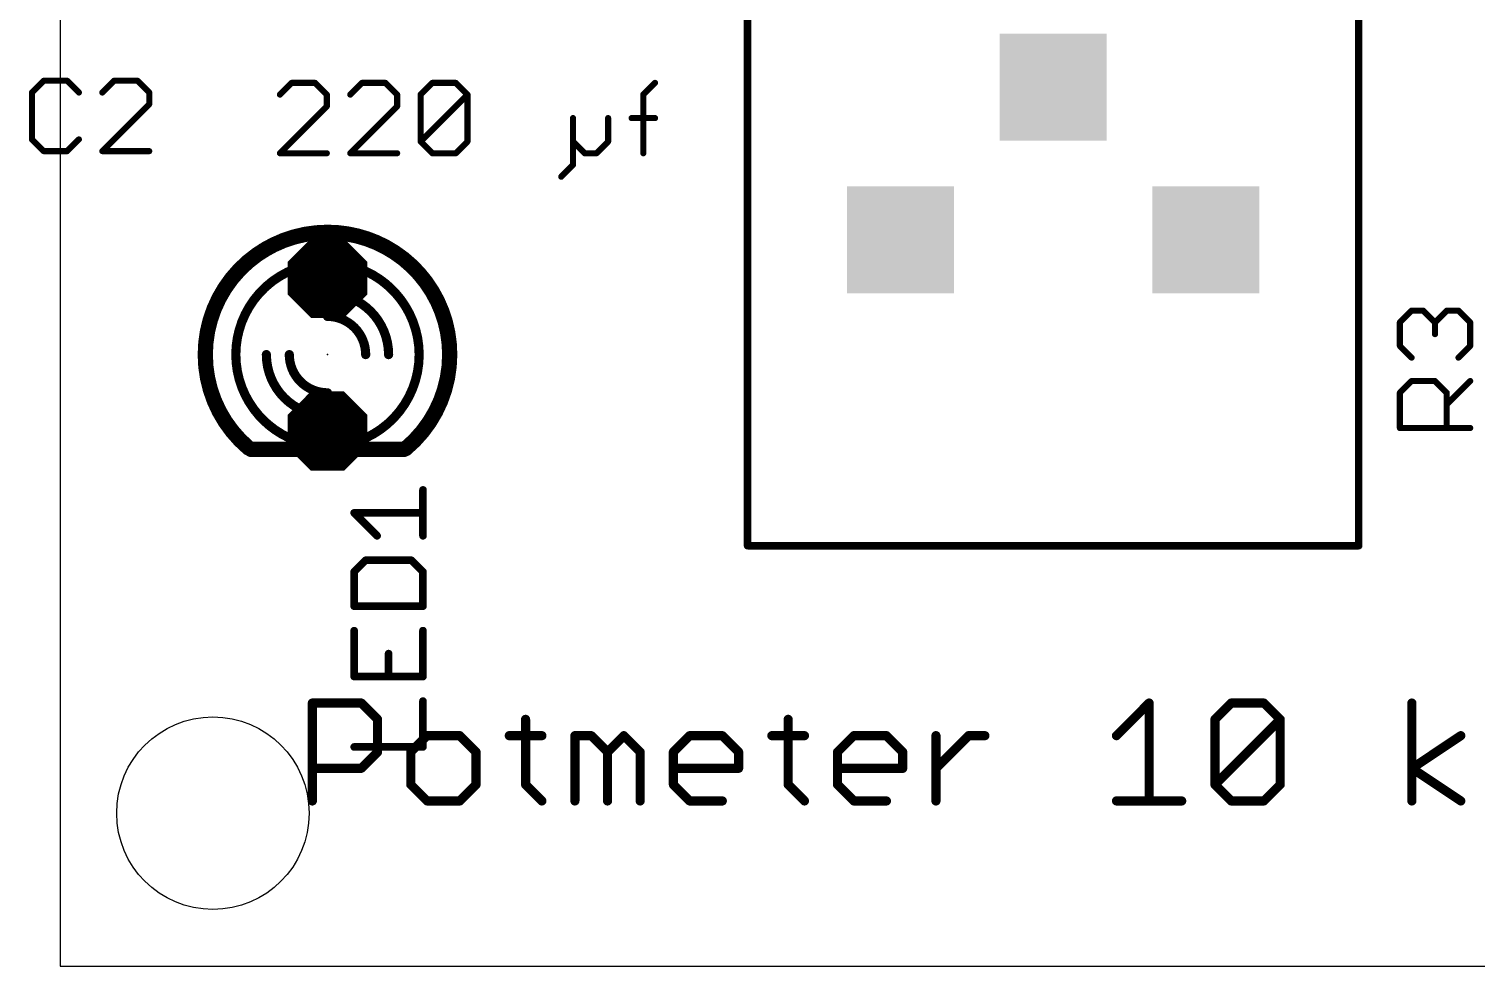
# Model space of a CAD drawing. Extents: x -3.9 to 50, y 0 to 50.9.
# Drawn here: x -0.52 to 23.54, y 0 to 15.57 of the extents above; entities that cross this region are included whole.
import ezdxf

# ---------------------------------------------------------------- set-up
doc = ezdxf.new("R2010")
doc.units = 0
for name, color, linetype in [('17', 82, 'CONTINUOUS'), ('20', 7, 'CONTINUOUS'), ('21', 253, 'CONTINUOUS'), ('23', 7, 'CONTINUOUS'), ('25', 253, 'CONTINUOUS'), ('27', 253, 'CONTINUOUS'), ('51', 253, 'CONTINUOUS')]:
    doc.layers.add(name, color=color, linetype=linetype)

# ---------------------------------------------------------------- blocks, each defined once
blk = doc.blocks.new('OCTAGONP')
at = {"const_width": 0.5}
blk.add_lwpolyline([(-0.25, -0.1036), (-0.25, 0.1036), (-0.1036, 0.25), (0.1036, 0.25), (0.25, 0.1036), (0.25, -0.1036), (0.1036, -0.25), (-0.1036, -0.25), (-0.25, -0.1036), (-0.25, 0.1036)], dxfattribs=at)
blk = doc.blocks.new('SQUAREP')
blk.add_solid([(-0.5, -0.5), (0.5, -0.5), (-0.5, 0.5), (0.5, 0.5)])

msp = doc.modelspace()

# ---------------------------------------------------------------- linework, layer by layer
at = {"layer": '20'}
for p, q in [((0, 49.52), (0, 0)), ((0, 0), (48.565, 0))]:
    msp.add_line(p, q, dxfattribs=at)
msp.add_circle((2.54, 2.54), 1.6, dxfattribs=at)
at = {"layer": '21'}
for points, const_width in [([(11.43, 17.145), (11.43, 6.985)], 0.127), ([(21.59, 6.985), (21.59, 17.145)], 0.127), ([(11.43, 6.985), (21.59, 6.985)], 0.127), ([(4.1931, 2.7432), (4.1931, 4.3702)], 0.1524), ([(4.1931, 4.3702), (5.0066, 4.3702)], 0.1524), ([(5.0066, 4.3702), (5.2778, 4.099)], 0.1524), ([(17.5632, 3.8279), (18.1056, 4.3702)], 0.1524), ([(18.1056, 4.3702), (18.1056, 2.7432)], 0.1524), ([(19.2004, 4.099), (19.4716, 4.3702)], 0.1524), ([(19.4716, 4.3702), (20.0139, 4.3702)], 0.1524), ([(20.0139, 4.3702), (20.2851, 4.099)], 0.1524), ([(22.4747, 2.7432), (22.4747, 4.3702)], 0.1524), ([(5.2778, 4.099), (5.2778, 3.5567)], 0.1524), ([(7.7386, 4.099), (7.7386, 3.0144)], 0.1524), ([(12.1044, 4.099), (12.1044, 3.0144)], 0.1524), ([(19.2004, 3.0144), (19.2004, 4.099)], 0.1524), ([(19.2004, 3.0144), (20.2851, 4.099)], 0.1524), ([(20.2851, 4.099), (20.2851, 3.0144)], 0.1524), ([(6.1015, 3.8279), (5.8303, 3.5567)], 0.1524), ([(6.6438, 3.8279), (6.1015, 3.8279)], 0.1524), ([(6.9149, 3.5567), (6.6438, 3.8279)], 0.1524), ([(7.4674, 3.8279), (8.0098, 3.8279)], 0.1524), ([(8.5589, 2.7432), (8.5589, 3.8279)], 0.1524), ([(8.5589, 3.8279), (8.83, 3.8279)], 0.1524), ([(8.83, 3.8279), (9.1012, 3.5567)], 0.1524), ([(9.1012, 3.5567), (9.3724, 3.8279)], 0.1524), ([(9.3724, 3.8279), (9.6435, 3.5567)], 0.1524), ([(10.196, 3.5567), (10.4672, 3.8279)], 0.1524), ([(10.4672, 3.8279), (11.0095, 3.8279)], 0.1524), ([(11.0095, 3.8279), (11.2807, 3.5567)], 0.1524), ([(11.8332, 3.8279), (12.3755, 3.8279)], 0.1524), ([(12.9246, 3.5567), (13.1958, 3.8279)], 0.1524), ([(13.1958, 3.8279), (13.7381, 3.8279)], 0.1524), ([(13.7381, 3.8279), (14.0093, 3.5567)], 0.1524), ([(14.5618, 2.7432), (14.5618, 3.8279)], 0.1524), ([(14.5618, 3.2855), (15.1041, 3.8279)], 0.1524), ([(15.1041, 3.8279), (15.3753, 3.8279)], 0.1524), ([(22.4747, 3.2855), (23.2882, 3.8279)], 0.1524), ([(5.2778, 3.5567), (5.0066, 3.2855)], 0.1524), ([(5.8303, 3.5567), (5.8303, 3.0144)], 0.1524), ([(6.9149, 3.0144), (6.9149, 3.5567)], 0.1524), ([(9.1012, 3.5567), (9.1012, 2.7432)], 0.1524), ([(9.6435, 3.5567), (9.6435, 2.7432)], 0.1524), ([(10.196, 3.0144), (10.196, 3.5567)], 0.1524), ([(11.2807, 3.5567), (11.2807, 3.2855)], 0.1524), ([(12.9246, 3.0144), (12.9246, 3.5567)], 0.1524), ([(14.0093, 3.5567), (14.0093, 3.2855)], 0.1524), ([(5.0066, 3.2855), (4.1931, 3.2855)], 0.1524), ([(11.2807, 3.2855), (10.196, 3.2855)], 0.1524), ([(14.0093, 3.2855), (12.9246, 3.2855)], 0.1524), ([(23.2882, 2.7432), (22.4747, 3.2855)], 0.1524), ([(5.8303, 3.0144), (6.1015, 2.7432)], 0.1524), ([(6.6438, 2.7432), (6.9149, 3.0144)], 0.1524), ([(7.7386, 3.0144), (8.0098, 2.7432)], 0.1524), ([(10.4672, 2.7432), (10.196, 3.0144)], 0.1524), ([(12.1044, 3.0144), (12.3755, 2.7432)], 0.1524), ([(13.1958, 2.7432), (12.9246, 3.0144)], 0.1524), ([(19.4716, 2.7432), (19.2004, 3.0144)], 0.1524), ([(20.2851, 3.0144), (20.0139, 2.7432)], 0.1524), ([(6.1015, 2.7432), (6.6438, 2.7432)], 0.1524), ([(11.0095, 2.7432), (10.4672, 2.7432)], 0.1524), ([(13.7381, 2.7432), (13.1958, 2.7432)], 0.1524), ([(17.5632, 2.7432), (18.6479, 2.7432)], 0.1524), ([(20.0139, 2.7432), (19.4716, 2.7432)], 0.1524)]:
    msp.add_lwpolyline(points, dxfattribs=dict(at, const_width=const_width))
for points, const_width in [([(3.4368, 11.9243, 0.2691), (2.413, 10.16)], 0.254), ([(3.4683, 11.8692, 1), (3.4053, 11.9794)], 0.127), ([(6.477, 10.16, 0.277), (5.4012, 11.9529)], 0.254), ([(5.4311, 12.0089, 1), (5.3713, 11.8969)], 0.127), ([(3.5094, 11.363, 0.2315), (2.921, 10.16)], 0.1524), ([(3.5328, 11.3329, 1), (3.486, 11.3931)], 0.0762), ([(5.969, 10.16, 0.2361), (5.3594, 11.3792)], 0.1524), ([(5.3823, 11.4097, 1), (5.3365, 11.3487)], 0.0762), ([(2.413, 10.16, 0.2206), (3.1324, 8.6088)], 0.254), ([(2.4765, 10.16, 1), (2.3495, 10.16)], 0.127), ([(2.3495, 10.16, 1), (2.4765, 10.16)], 0.127), ([(2.921, 10.16, 0.2315), (3.5094, 8.957)], 0.1524), ([(2.9591, 10.16, 1), (2.8829, 10.16)], 0.0762), ([(2.8829, 10.16, 1), (2.9591, 10.16)], 0.0762), ([(5.3308, 8.9199, 0.2422), (5.969, 10.16)], 0.1524), ([(5.7459, 8.599, 0.2226), (6.477, 10.16)], 0.254), ([(6.0071, 10.16, 1), (5.9309, 10.16)], 0.0762), ([(5.9309, 10.16, 1), (6.0071, 10.16)], 0.0762), ([(6.5405, 10.16, 1), (6.4135, 10.16)], 0.127), ([(6.4135, 10.16, 1), (6.5405, 10.16)], 0.127), ([(3.486, 8.9269, 1), (3.5328, 8.9871)], 0.0762), ([(5.3087, 8.9509, 1), (5.3529, 8.8889)], 0.0762), ([(3.0914, 8.5603, 1), (3.1734, 8.6573)], 0.127), ([(5.7052, 8.6478, 1), (5.7866, 8.5502)], 0.127), ([(11.3982, 6.985, 1), (11.4618, 6.985)], 0.0635), ([(11.43, 7.0168, 1), (11.43, 6.9533)], 0.0635), ([(21.5583, 6.985, 1), (21.6217, 6.985)], 0.0635), ([(21.59, 6.9533, 1), (21.59, 7.0168)], 0.0635), ([(4.2312, 4.3702, 1), (4.155, 4.3702)], 0.0762), ([(4.1931, 4.4083, 1), (4.1931, 4.3321)], 0.0762), ([(5.0336, 4.3971, 1), (4.9797, 4.3432)], 0.0762), ([(5.0066, 4.3321, 1), (5.0066, 4.4083)], 0.0762), ([(18.1437, 4.3702, 1), (18.0675, 4.3702)], 0.0762), ([(18.1325, 4.3432, 1), (18.0786, 4.3971)], 0.0762), ([(19.4716, 4.4083, 1), (19.4716, 4.3321)], 0.0762), ([(19.4985, 4.3432, 1), (19.4446, 4.3971)], 0.0762), ([(20.0408, 4.3971, 1), (19.987, 4.3432)], 0.0762), ([(20.0139, 4.3321, 1), (20.0139, 4.4083)], 0.0762), ([(22.5128, 4.3702, 1), (22.4366, 4.3702)], 0.0762), ([(5.3159, 4.099, 1), (5.2397, 4.099)], 0.0762), ([(5.2509, 4.0721, 1), (5.3047, 4.126)], 0.0762), ([(7.7767, 4.099, 1), (7.7005, 4.099)], 0.0762), ([(12.1425, 4.099, 1), (12.0663, 4.099)], 0.0762), ([(19.2385, 4.099, 1), (19.1623, 4.099)], 0.0762), ([(19.1735, 4.126, 1), (19.2273, 4.0721)], 0.0762), ([(20.3232, 4.099, 1), (20.247, 4.099)], 0.0762), ([(20.312, 4.0721, 1), (20.2581, 4.126)], 0.0762), ([(20.2581, 4.0721, 1), (20.312, 4.126)], 0.0762), ([(6.1015, 3.866, 1), (6.1015, 3.7898)], 0.0762), ([(6.1284, 3.8009, 1), (6.0745, 3.8548)], 0.0762), ([(6.6707, 3.8548, 1), (6.6168, 3.8009)], 0.0762), ([(6.6438, 3.7898, 1), (6.6438, 3.866)], 0.0762), ([(7.4674, 3.866, 1), (7.4674, 3.7898)], 0.0762), ([(8.0098, 3.7898, 1), (8.0098, 3.866)], 0.0762), ([(8.597, 3.8279, 1), (8.5208, 3.8279)], 0.0762), ([(8.5589, 3.866, 1), (8.5589, 3.7898)], 0.0762), ([(8.857, 3.8548, 1), (8.8031, 3.8009)], 0.0762), ([(8.83, 3.7898, 1), (8.83, 3.866)], 0.0762), ([(9.3993, 3.8548, 1), (9.3454, 3.8009)], 0.0762), ([(9.3993, 3.8009, 1), (9.3454, 3.8548)], 0.0762), ([(10.4672, 3.866, 1), (10.4672, 3.7898)], 0.0762), ([(10.4941, 3.8009, 1), (10.4403, 3.8548)], 0.0762), ([(11.0365, 3.8548, 1), (10.9826, 3.8009)], 0.0762), ([(11.0095, 3.7898, 1), (11.0095, 3.866)], 0.0762), ([(11.8332, 3.866, 1), (11.8332, 3.7898)], 0.0762), ([(12.3755, 3.7898, 1), (12.3755, 3.866)], 0.0762), ([(13.1958, 3.866, 1), (13.1958, 3.7898)], 0.0762), ([(13.2227, 3.8009, 1), (13.1689, 3.8548)], 0.0762), ([(13.7651, 3.8548, 1), (13.7112, 3.8009)], 0.0762), ([(13.7381, 3.7898, 1), (13.7381, 3.866)], 0.0762), ([(14.5999, 3.8279, 1), (14.5237, 3.8279)], 0.0762), ([(15.1041, 3.866, 1), (15.1041, 3.7898)], 0.0762), ([(15.1311, 3.8009, 1), (15.0772, 3.8548)], 0.0762), ([(15.3753, 3.7898, 1), (15.3753, 3.866)], 0.0762), ([(17.5363, 3.8548, 1), (17.5902, 3.8009)], 0.0762), ([(23.3093, 3.7962, 1), (23.2671, 3.8596)], 0.0762), ([(5.3047, 3.5298, 1), (5.2508, 3.5836)], 0.0762), ([(5.8684, 3.5567, 1), (5.7922, 3.5567)], 0.0762), ([(5.8033, 3.5836, 1), (5.8572, 3.5298)], 0.0762), ([(6.953, 3.5567, 1), (6.8768, 3.5567)], 0.0762), ([(6.888, 3.5298, 1), (6.9419, 3.5836)], 0.0762), ([(9.1393, 3.5567, 1), (9.0631, 3.5567)], 0.0762), ([(9.0743, 3.5836, 1), (9.1282, 3.5298)], 0.0762), ([(9.0743, 3.5298, 1), (9.1282, 3.5836)], 0.0762), ([(9.6816, 3.5567, 1), (9.6054, 3.5567)], 0.0762), ([(9.6166, 3.5298, 1), (9.6705, 3.5836)], 0.0762), ([(10.2341, 3.5567, 1), (10.1579, 3.5567)], 0.0762), ([(10.1691, 3.5836, 1), (10.223, 3.5298)], 0.0762), ([(11.3188, 3.5567, 1), (11.2426, 3.5567)], 0.0762), ([(11.2538, 3.5298, 1), (11.3076, 3.5836)], 0.0762), ([(12.9627, 3.5567, 1), (12.8865, 3.5567)], 0.0762), ([(12.8977, 3.5836, 1), (12.9516, 3.5298)], 0.0762), ([(14.0474, 3.5567, 1), (13.9712, 3.5567)], 0.0762), ([(13.9823, 3.5298, 1), (14.0362, 3.5836)], 0.0762), ([(5.2397, 3.5567, 1), (5.3159, 3.5567)], 0.0762), ([(4.1931, 3.3236, 1), (4.1931, 3.2474)], 0.0762), ([(4.9797, 3.3125, 1), (5.0336, 3.2586)], 0.0762), ([(5.0066, 3.2474, 1), (5.0066, 3.3236)], 0.0762), ([(10.196, 3.3236, 1), (10.196, 3.2474)], 0.0762), ([(11.2426, 3.2855, 1), (11.3188, 3.2855)], 0.0762), ([(11.2807, 3.2474, 1), (11.2807, 3.3236)], 0.0762), ([(12.9246, 3.3236, 1), (12.9246, 3.2474)], 0.0762), ([(13.9712, 3.2855, 1), (14.0474, 3.2855)], 0.0762), ([(14.0093, 3.2474, 1), (14.0093, 3.3236)], 0.0762), ([(14.5348, 3.3125, 1), (14.5887, 3.2586)], 0.0762), ([(22.4958, 3.3172, 1), (22.4536, 3.2538)], 0.0762), ([(22.4536, 3.3172, 1), (22.4958, 3.2538)], 0.0762), ([(5.8572, 3.0413, 1), (5.8033, 2.9874)], 0.0762), ([(5.7922, 3.0144, 1), (5.8684, 3.0144)], 0.0762), ([(6.8768, 3.0144, 1), (6.953, 3.0144)], 0.0762), ([(6.9419, 2.9874, 1), (6.888, 3.0413)], 0.0762), ([(7.7655, 3.0413, 1), (7.7117, 2.9874)], 0.0762), ([(7.7005, 3.0144, 1), (7.7767, 3.0144)], 0.0762), ([(10.223, 3.0413, 1), (10.1691, 2.9874)], 0.0762), ([(10.1579, 3.0144, 1), (10.2341, 3.0144)], 0.0762), ([(12.1313, 3.0413, 1), (12.0774, 2.9874)], 0.0762), ([(12.0663, 3.0144, 1), (12.1425, 3.0144)], 0.0762), ([(12.9516, 3.0413, 1), (12.8977, 2.9874)], 0.0762), ([(12.8865, 3.0144, 1), (12.9627, 3.0144)], 0.0762), ([(19.2273, 3.0413, 1), (19.1735, 2.9874)], 0.0762), ([(19.1735, 3.0413, 1), (19.2273, 2.9874)], 0.0762), ([(19.1623, 3.0144, 1), (19.2385, 3.0144)], 0.0762), ([(20.247, 3.0144, 1), (20.3232, 3.0144)], 0.0762), ([(20.312, 2.9874, 1), (20.2581, 3.0413)], 0.0762), ([(4.155, 2.7432, 1), (4.2312, 2.7432)], 0.0762), ([(6.1015, 2.7813, 1), (6.1015, 2.7051)], 0.0762), ([(6.0745, 2.7163, 1), (6.1284, 2.7701)], 0.0762), ([(6.6168, 2.7701, 1), (6.6707, 2.7163)], 0.0762), ([(6.6438, 2.7051, 1), (6.6438, 2.7813)], 0.0762), ([(7.9828, 2.7163, 1), (8.0367, 2.7701)], 0.0762), ([(8.5208, 2.7432, 1), (8.597, 2.7432)], 0.0762), ([(9.0631, 2.7432, 1), (9.1393, 2.7432)], 0.0762), ([(9.6054, 2.7432, 1), (9.6816, 2.7432)], 0.0762), ([(10.4672, 2.7813, 1), (10.4672, 2.7051)], 0.0762), ([(10.4403, 2.7163, 1), (10.4941, 2.7701)], 0.0762), ([(11.0095, 2.7051, 1), (11.0095, 2.7813)], 0.0762), ([(12.3486, 2.7163, 1), (12.4025, 2.7701)], 0.0762), ([(13.1958, 2.7813, 1), (13.1958, 2.7051)], 0.0762), ([(13.1689, 2.7163, 1), (13.2227, 2.7701)], 0.0762), ([(13.7381, 2.7051, 1), (13.7381, 2.7813)], 0.0762), ([(14.5237, 2.7432, 1), (14.5999, 2.7432)], 0.0762), ([(17.5632, 2.7813, 1), (17.5632, 2.7051)], 0.0762), ([(18.0675, 2.7432, 1), (18.1437, 2.7432)], 0.0762), ([(18.6479, 2.7051, 1), (18.6479, 2.7813)], 0.0762), ([(19.4716, 2.7813, 1), (19.4716, 2.7051)], 0.0762), ([(19.4446, 2.7163, 1), (19.4985, 2.7701)], 0.0762), ([(19.987, 2.7701, 1), (20.0408, 2.7163)], 0.0762), ([(20.0139, 2.7051, 1), (20.0139, 2.7813)], 0.0762), ([(22.4366, 2.7432, 1), (22.5128, 2.7432)], 0.0762), ([(23.2671, 2.7115, 1), (23.3093, 2.7749)], 0.0762)]:
    msp.add_lwpolyline(points, format="xyb", dxfattribs=dict(at, const_width=const_width))
at = {"layer": '23'}
for p in [(4.445, 10.16), (11.43, 6.985)]:
    msp.add_point(p, dxfattribs=at)
at = {"layer": '25'}
for points, const_width in [([(-0.2731, 14.7102), (-0.468, 14.5153)], 0.1016), ([(0.1167, 14.7102), (-0.2731, 14.7102)], 0.1016), ([(0.3116, 14.5153), (0.1167, 14.7102)], 0.1016), ([(0.8963, 14.7102), (0.7014, 14.5153)], 0.1016), ([(1.2861, 14.7102), (0.8963, 14.7102)], 0.1016), ([(1.481, 14.5153), (1.2861, 14.7102)], 0.1016), ([(-0.468, 14.5153), (-0.468, 13.7357)], 0.1016), ([(1.481, 14.3204), (1.481, 14.5153)], 0.1016), ([(0.7014, 13.5408), (1.481, 14.3204)], 0.1016), ([(-0.468, 13.7357), (-0.2731, 13.5408)], 0.1016), ([(0.1167, 13.5408), (0.3116, 13.7357)], 0.1016), ([(-0.2731, 13.5408), (0.1167, 13.5408)], 0.1016), ([(1.481, 13.5408), (0.7014, 13.5408)], 0.1016), ([(22.2748, 10.6949), (22.4697, 10.8898)], 0.1016), ([(22.4697, 10.8898), (22.6646, 10.8898)], 0.1016), ([(22.6646, 10.8898), (22.8595, 10.6949)], 0.1016), ([(22.8595, 10.6949), (23.0544, 10.8898)], 0.1016), ([(23.0544, 10.8898), (23.2493, 10.8898)], 0.1016), ([(23.2493, 10.8898), (23.4442, 10.6949)], 0.1016), ([(22.2748, 10.3051), (22.2748, 10.6949)], 0.1016), ([(22.8595, 10.6949), (22.8595, 10.5)], 0.1016), ([(23.4442, 10.6949), (23.4442, 10.3051)], 0.1016), ([(22.4697, 10.1102), (22.2748, 10.3051)], 0.1016), ([(23.4442, 10.3051), (23.2493, 10.1102)], 0.1016), ([(22.2748, 9.5255), (22.4697, 9.7204)], 0.1016), ([(22.4697, 9.7204), (22.8595, 9.7204)], 0.1016), ([(22.8595, 9.7204), (23.0544, 9.5255)], 0.1016), ([(23.0544, 9.3306), (23.4442, 9.7204)], 0.1016), ([(22.2748, 8.9408), (22.2748, 9.5255)], 0.1016), ([(23.0544, 9.5255), (23.0544, 8.9408)], 0.1016), ([(23.4442, 8.9408), (22.2748, 8.9408)], 0.1016), ([(6.0325, 7.1491), (6.0325, 7.9117)], 0.127), ([(5.2698, 7.1491), (4.8885, 7.5304)], 0.127), ([(4.8885, 7.5304), (6.0325, 7.5304)], 0.127), ([(5.0792, 6.7423), (4.8885, 6.5517)], 0.127), ([(5.8418, 6.7423), (5.0792, 6.7423)], 0.127), ([(6.0325, 6.5517), (5.8418, 6.7423)], 0.127), ([(4.8885, 6.5517), (4.8885, 5.9797)], 0.127), ([(6.0325, 5.9797), (6.0325, 6.5517)], 0.127), ([(4.8885, 5.9797), (6.0325, 5.9797)], 0.127), ([(4.8885, 5.573), (4.8885, 4.8103)], 0.127), ([(6.0325, 4.8103), (6.0325, 5.573)], 0.127), ([(5.4605, 4.8103), (5.4605, 5.1916)], 0.127), ([(4.8885, 4.8103), (6.0325, 4.8103)], 0.127), ([(6.0325, 3.6409), (6.0325, 4.4036)], 0.127), ([(4.8885, 3.6409), (6.0325, 3.6409)], 0.127)]:
    msp.add_lwpolyline(points, dxfattribs=dict(at, const_width=const_width))
for points, const_width in [([(-0.2731, 14.7356, 1), (-0.2731, 14.6848)], 0.0508), ([(-0.2551, 14.6922, 1), (-0.2911, 14.7282)], 0.0508), ([(0.1347, 14.7282, 1), (0.0987, 14.6922)], 0.0508), ([(0.1167, 14.6848, 1), (0.1167, 14.7356)], 0.0508), ([(0.8963, 14.7356, 1), (0.8963, 14.6848)], 0.0508), ([(0.9143, 14.6922, 1), (0.8783, 14.7282)], 0.0508), ([(1.3041, 14.7282, 1), (1.2681, 14.6922)], 0.0508), ([(1.2861, 14.6848, 1), (1.2861, 14.7356)], 0.0508), ([(-0.486, 14.5333, 1), (-0.45, 14.4973)], 0.0508), ([(-0.4426, 14.5153, 1), (-0.4934, 14.5153)], 0.0508), ([(0.2936, 14.4973, 1), (0.3296, 14.5333)], 0.0508), ([(0.6834, 14.5333, 1), (0.7194, 14.4973)], 0.0508), ([(1.5064, 14.5153, 1), (1.4556, 14.5153)], 0.0508), ([(1.463, 14.4973, 1), (1.499, 14.5333)], 0.0508), ([(1.4556, 14.3204, 1), (1.5064, 14.3204)], 0.0508), ([(1.499, 14.3024, 1), (1.463, 14.3384)], 0.0508), ([(-0.45, 13.7537, 1), (-0.486, 13.7177)], 0.0508), ([(-0.4934, 13.7357, 1), (-0.4426, 13.7357)], 0.0508), ([(0.3296, 13.7177, 1), (0.2936, 13.7537)], 0.0508), ([(-0.2731, 13.5662, 1), (-0.2731, 13.5154)], 0.0508), ([(-0.2911, 13.5228, 1), (-0.2551, 13.5588)], 0.0508), ([(0.0987, 13.5588, 1), (0.1347, 13.5228)], 0.0508), ([(0.1167, 13.5154, 1), (0.1167, 13.5662)], 0.0508), ([(0.6834, 13.5588, 1), (0.7194, 13.5228)], 0.0508), ([(0.7014, 13.5662, 1), (0.7014, 13.5154)], 0.0508), ([(1.481, 13.5154, 1), (1.481, 13.5662)], 0.0508), ([(22.4697, 10.9152, 1), (22.4697, 10.8644)], 0.0508), ([(22.4877, 10.8718, 1), (22.4517, 10.9078)], 0.0508), ([(22.6826, 10.9078, 1), (22.6466, 10.8718)], 0.0508), ([(22.6646, 10.8644, 1), (22.6646, 10.9152)], 0.0508), ([(23.0544, 10.9152, 1), (23.0544, 10.8644)], 0.0508), ([(23.0724, 10.8718, 1), (23.0364, 10.9078)], 0.0508), ([(23.2673, 10.9078, 1), (23.2313, 10.8718)], 0.0508), ([(23.2493, 10.8644, 1), (23.2493, 10.9152)], 0.0508), ([(22.2568, 10.7129, 1), (22.2928, 10.6769)], 0.0508), ([(22.3002, 10.6949, 1), (22.2494, 10.6949)], 0.0508), ([(22.8415, 10.7129, 1), (22.8775, 10.6769)], 0.0508), ([(22.8849, 10.6949, 1), (22.8341, 10.6949)], 0.0508), ([(22.8415, 10.6769, 1), (22.8775, 10.7129)], 0.0508), ([(23.4696, 10.6949, 1), (23.4188, 10.6949)], 0.0508), ([(23.4262, 10.6769, 1), (23.4622, 10.7129)], 0.0508), ([(22.2928, 10.3231, 1), (22.2568, 10.2871)], 0.0508), ([(22.8341, 10.5, 1), (22.8849, 10.5)], 0.0508), ([(23.4622, 10.2871, 1), (23.4262, 10.3231)], 0.0508), ([(22.2494, 10.3051, 1), (22.3002, 10.3051)], 0.0508), ([(22.4517, 10.0922, 1), (22.4877, 10.1282)], 0.0508), ([(23.2313, 10.1282, 1), (23.2673, 10.0922)], 0.0508), ([(23.4188, 10.3051, 1), (23.4696, 10.3051)], 0.0508), ([(22.4697, 9.7458, 1), (22.4697, 9.695)], 0.0508), ([(22.4877, 9.7024, 1), (22.4517, 9.7384)], 0.0508), ([(22.8775, 9.7384, 1), (22.8415, 9.7024)], 0.0508), ([(22.8595, 9.695, 1), (22.8595, 9.7458)], 0.0508), ([(23.4622, 9.7024, 1), (23.4262, 9.7384)], 0.0508), ([(22.2568, 9.5435, 1), (22.2928, 9.5075)], 0.0508), ([(22.3002, 9.5255, 1), (22.2494, 9.5255)], 0.0508), ([(23.0798, 9.5255, 1), (23.029, 9.5255)], 0.0508), ([(23.0364, 9.5075, 1), (23.0724, 9.5435)], 0.0508), ([(23.0364, 9.3486, 1), (23.0724, 9.3126)], 0.0508), ([(22.2748, 8.9662, 1), (22.2748, 8.9154)], 0.0508), ([(22.2494, 8.9408, 1), (22.3002, 8.9408)], 0.0508), ([(23.029, 8.9408, 1), (23.0798, 8.9408)], 0.0508), ([(23.4442, 8.9154, 1), (23.4442, 8.9662)], 0.0508), ([(6.0643, 7.9117, 1), (6.0008, 7.9117)], 0.0635), ([(4.8885, 7.5622, 1), (4.8885, 7.4987)], 0.0635), ([(4.911, 7.5529, 1), (4.8661, 7.508)], 0.0635), ([(6.0325, 7.4987, 1), (6.0325, 7.5622)], 0.0635), ([(5.2474, 7.1266, 1), (5.2923, 7.1715)], 0.0635), ([(6.0008, 7.1491, 1), (6.0643, 7.1491)], 0.0635), ([(5.0792, 6.7741, 1), (5.0792, 6.7106)], 0.0635), ([(5.1016, 6.7199, 1), (5.0567, 6.7648)], 0.0635), ([(5.8643, 6.7648, 1), (5.8194, 6.7199)], 0.0635), ([(5.8418, 6.7106, 1), (5.8418, 6.7741)], 0.0635), ([(4.9203, 6.5517, 1), (4.8568, 6.5517)], 0.0635), ([(4.8661, 6.5741, 1), (4.911, 6.5292)], 0.0635), ([(6.0643, 6.5517, 1), (6.0008, 6.5517)], 0.0635), ([(6.01, 6.5292, 1), (6.055, 6.5741)], 0.0635), ([(4.8885, 6.0114, 1), (4.8885, 5.9479)], 0.0635), ([(6.0325, 5.9479, 1), (6.0325, 6.0114)], 0.0635), ([(4.8568, 5.9797, 1), (4.9203, 5.9797)], 0.0635), ([(6.0008, 5.9797, 1), (6.0643, 5.9797)], 0.0635), ([(4.9203, 5.573, 1), (4.8568, 5.573)], 0.0635), ([(6.0643, 5.573, 1), (6.0008, 5.573)], 0.0635), ([(5.4923, 5.1916, 1), (5.4288, 5.1916)], 0.0635), ([(4.8885, 4.842, 1), (4.8885, 4.7786)], 0.0635), ([(4.8568, 4.8103, 1), (4.9203, 4.8103)], 0.0635), ([(5.4288, 4.8103, 1), (5.4923, 4.8103)], 0.0635), ([(6.0008, 4.8103, 1), (6.0643, 4.8103)], 0.0635), ([(6.0325, 4.7786, 1), (6.0325, 4.842)], 0.0635), ([(6.0643, 4.4036, 1), (6.0008, 4.4036)], 0.0635), ([(4.8885, 3.6727, 1), (4.8885, 3.6092)], 0.0635), ([(6.0008, 3.6409, 1), (6.0643, 3.6409)], 0.0635), ([(6.0325, 3.6092, 1), (6.0325, 3.6727)], 0.0635)]:
    msp.add_lwpolyline(points, format="xyb", dxfattribs=dict(at, const_width=const_width))
at = {"layer": '27', "const_width": 0.1016}
for points in [[(3.8491, 14.6752), (3.6542, 14.4803)], [(4.2389, 14.6752), (3.8491, 14.6752)], [(4.4338, 14.4803), (4.2389, 14.6752)], [(5.0185, 14.6752), (4.8236, 14.4803)], [(5.4083, 14.6752), (5.0185, 14.6752)], [(5.6032, 14.4803), (5.4083, 14.6752)], [(5.993, 14.4803), (6.1879, 14.6752)], [(6.1879, 14.6752), (6.5777, 14.6752)], [(6.5777, 14.6752), (6.7726, 14.4803)], [(9.6961, 14.4803), (9.891, 14.6752)], [(4.4338, 14.2854), (4.4338, 14.4803)], [(5.6032, 14.2854), (5.6032, 14.4803)], [(5.993, 13.7007), (5.993, 14.4803)], [(5.993, 13.7007), (6.7726, 14.4803)], [(6.7726, 14.4803), (6.7726, 13.7007)], [(9.6961, 13.5058), (9.6961, 14.4803)], [(3.6542, 13.5058), (4.4338, 14.2854)], [(4.8236, 13.5058), (5.6032, 14.2854)], [(8.5267, 14.0905), (8.5267, 13.7007)], [(9.1114, 13.7007), (9.1114, 14.0905)], [(9.5012, 14.0905), (9.891, 14.0905)], [(6.1879, 13.5058), (5.993, 13.7007)], [(6.7726, 13.7007), (6.5777, 13.5058)], [(8.5267, 13.7007), (8.7216, 13.5058)], [(8.5267, 13.7007), (8.5267, 13.3109)], [(8.9165, 13.5058), (9.1114, 13.7007)], [(4.4338, 13.5058), (3.6542, 13.5058)], [(5.6032, 13.5058), (4.8236, 13.5058)], [(6.5777, 13.5058), (6.1879, 13.5058)], [(8.7216, 13.5058), (8.9165, 13.5058)], [(8.5267, 13.3109), (8.3318, 13.116)]]:
    msp.add_lwpolyline(points, dxfattribs=at)
at = {"layer": '27', "const_width": 0.0508}
for points in [[(3.8491, 14.7006, 1), (3.8491, 14.6498)], [(3.8671, 14.6572, 1), (3.8311, 14.6932)], [(4.2569, 14.6932, 1), (4.2209, 14.6572)], [(4.2389, 14.6498, 1), (4.2389, 14.7006)], [(5.0185, 14.7006, 1), (5.0185, 14.6498)], [(5.0365, 14.6572, 1), (5.0005, 14.6932)], [(5.4263, 14.6932, 1), (5.3903, 14.6572)], [(5.4083, 14.6498, 1), (5.4083, 14.7006)], [(6.1879, 14.7006, 1), (6.1879, 14.6498)], [(6.2059, 14.6572, 1), (6.1699, 14.6932)], [(6.5957, 14.6932, 1), (6.5597, 14.6572)], [(6.5777, 14.6498, 1), (6.5777, 14.7006)], [(9.9089, 14.6572, 1), (9.873, 14.6932)], [(3.6362, 14.4983, 1), (3.6722, 14.4623)], [(4.4592, 14.4803, 1), (4.4084, 14.4803)], [(4.4158, 14.4623, 1), (4.4518, 14.4983)], [(4.8056, 14.4983, 1), (4.8416, 14.4623)], [(5.6286, 14.4803, 1), (5.5778, 14.4803)], [(5.5852, 14.4623, 1), (5.6212, 14.4983)], [(5.975, 14.4983, 1), (6.011, 14.4623)], [(6.0184, 14.4803, 1), (5.9676, 14.4803)], [(6.798, 14.4803, 1), (6.7472, 14.4803)], [(6.7906, 14.4623, 1), (6.7546, 14.4983)], [(6.7546, 14.4623, 1), (6.7906, 14.4983)], [(9.6781, 14.4983, 1), (9.714, 14.4623)], [(9.7215, 14.4803, 1), (9.6707, 14.4803)], [(4.4084, 14.2854, 1), (4.4592, 14.2854)], [(4.4518, 14.2674, 1), (4.4158, 14.3034)], [(5.5778, 14.2854, 1), (5.6286, 14.2854)], [(5.6212, 14.2674, 1), (5.5852, 14.3034)], [(8.5521, 14.0905, 1), (8.5013, 14.0905)], [(9.1368, 14.0905, 1), (9.086, 14.0905)], [(9.5012, 14.1159, 1), (9.5012, 14.0651)], [(9.891, 14.0651, 1), (9.891, 14.1159)], [(6.011, 13.7187, 1), (5.975, 13.6827)], [(5.975, 13.7187, 1), (6.011, 13.6827)], [(5.9676, 13.7007, 1), (6.0184, 13.7007)], [(6.7472, 13.7007, 1), (6.798, 13.7007)], [(6.7906, 13.6827, 1), (6.7546, 13.7187)], [(8.5446, 13.7187, 1), (8.5087, 13.6827)], [(8.5521, 13.7007, 1), (8.5013, 13.7007)], [(8.5013, 13.7007, 1), (8.5521, 13.7007)], [(9.086, 13.7007, 1), (9.1368, 13.7007)], [(9.1293, 13.6827, 1), (9.0934, 13.7187)], [(3.6362, 13.5238, 1), (3.6722, 13.4878)], [(3.6542, 13.5312, 1), (3.6542, 13.4804)], [(4.4338, 13.4804, 1), (4.4338, 13.5312)], [(4.8056, 13.5238, 1), (4.8416, 13.4878)], [(4.8236, 13.5312, 1), (4.8236, 13.4804)], [(5.6032, 13.4804, 1), (5.6032, 13.5312)], [(6.1879, 13.5312, 1), (6.1879, 13.4804)], [(6.1699, 13.4878, 1), (6.2059, 13.5238)], [(6.5597, 13.5238, 1), (6.5957, 13.4878)], [(6.5777, 13.4804, 1), (6.5777, 13.5312)], [(8.7216, 13.5312, 1), (8.7216, 13.4804)], [(8.7036, 13.4878, 1), (8.7395, 13.5238)], [(8.8985, 13.5238, 1), (8.9344, 13.4878)], [(8.9165, 13.4804, 1), (8.9165, 13.5312)], [(9.6707, 13.5058, 1), (9.7215, 13.5058)], [(8.5013, 13.3109, 1), (8.5521, 13.3109)], [(8.5446, 13.2929, 1), (8.5087, 13.3289)], [(8.3138, 13.134, 1), (8.3498, 13.098)]]:
    msp.add_lwpolyline(points, format="xyb", dxfattribs=at)
at = {"layer": '51'}
for points, const_width in [([(4.445, 12.192, 0.1388), (3.38, 11.8906)], 0.254), ([(5.4084, 11.9491, 0.1241), (4.445, 12.192)], 0.254), ([(4.445, 12.2555, 1), (4.445, 12.1285)], 0.127), ([(4.445, 12.1285, 1), (4.445, 12.2555)], 0.127), ([(5.3783, 11.8932, 1), (5.4385, 12.005)], 0.127), ([(3.3467, 11.9447, 1), (3.4133, 11.8365)], 0.127), ([(4.445, 11.684, 0.1837), (3.4325, 11.2991)], 0.1524), ([(5.4206, 11.3308, 0.1754), (4.445, 11.684)], 0.1524), ([(4.445, 11.7221, 1), (4.445, 11.6459)], 0.0762), ([(4.445, 11.6459, 1), (4.445, 11.7221)], 0.0762), ([(3.4072, 11.3276, 1), (3.4578, 11.2706)], 0.0762), ([(5.3962, 11.3015, 1), (5.445, 11.3601)], 0.0762), ([(5.461, 10.16, 0.4142), (4.445, 11.176)], 0.1524), ([(4.445, 11.2141, 1), (4.445, 11.1379)], 0.0762), ([(5.08, 10.16, 0.4142), (4.445, 10.795)], 0.1524), ([(4.445, 10.8331, 1), (4.445, 10.7569)], 0.0762), ([(3.429, 10.16, 0.4142), (4.445, 9.144)], 0.1524), ([(3.4671, 10.16, 1), (3.3909, 10.16)], 0.0762), ([(3.81, 10.16, 0.4142), (4.445, 9.525)], 0.1524), ([(3.8481, 10.16, 1), (3.7719, 10.16)], 0.0762), ([(5.0419, 10.16, 1), (5.1181, 10.16)], 0.0762), ([(5.4229, 10.16, 1), (5.4991, 10.16)], 0.0762), ([(4.445, 9.4869, 1), (4.445, 9.5631)], 0.0762), ([(4.445, 9.1059, 1), (4.445, 9.1821)], 0.0762), ([(3.4694, 8.9892, 0.1754), (4.445, 8.636)], 0.1524), ([(3.4938, 9.0185, 1), (3.445, 8.9599)], 0.0762), ([(4.445, 8.636, 0.179), (5.4368, 9.0029)], 0.1524), ([(5.4616, 8.974, 1), (5.412, 9.0318)], 0.0762), ([(3.175, 8.6487, 1), (3.175, 8.5217)], 0.127), ([(4.445, 8.6741, 1), (4.445, 8.5979)], 0.0762), ([(4.445, 8.5979, 1), (4.445, 8.6741)], 0.0762), ([(5.715, 8.5217, 1), (5.715, 8.6487)], 0.127)]:
    msp.add_lwpolyline(points, format="xyb", dxfattribs=dict(at, const_width=const_width))
at = {"layer": '51', "const_width": 0.254}
msp.add_lwpolyline([(3.175, 8.5852), (5.715, 8.5852)], dxfattribs=at)

# ---------------------------------------------------------------- block references
at = {"layer": '17', "xscale": 1.778, "yscale": 1.778}
for p in [(16.51, 14.605), (16.51, 14.605), (13.97, 12.065), (13.97, 12.065), (19.05, 12.065), (19.05, 12.065)]:
    msp.add_blockref('SQUAREP', p, dxfattribs=at)
at = {"layer": '17', "xscale": 1.3208, "yscale": 1.3208, "rotation": 270}
for p in [(4.445, 11.43), (4.445, 11.43), (4.445, 8.89), (4.445, 8.89)]:
    msp.add_blockref('OCTAGONP', p, dxfattribs=at)

doc.saveas('drawing.dxf')
